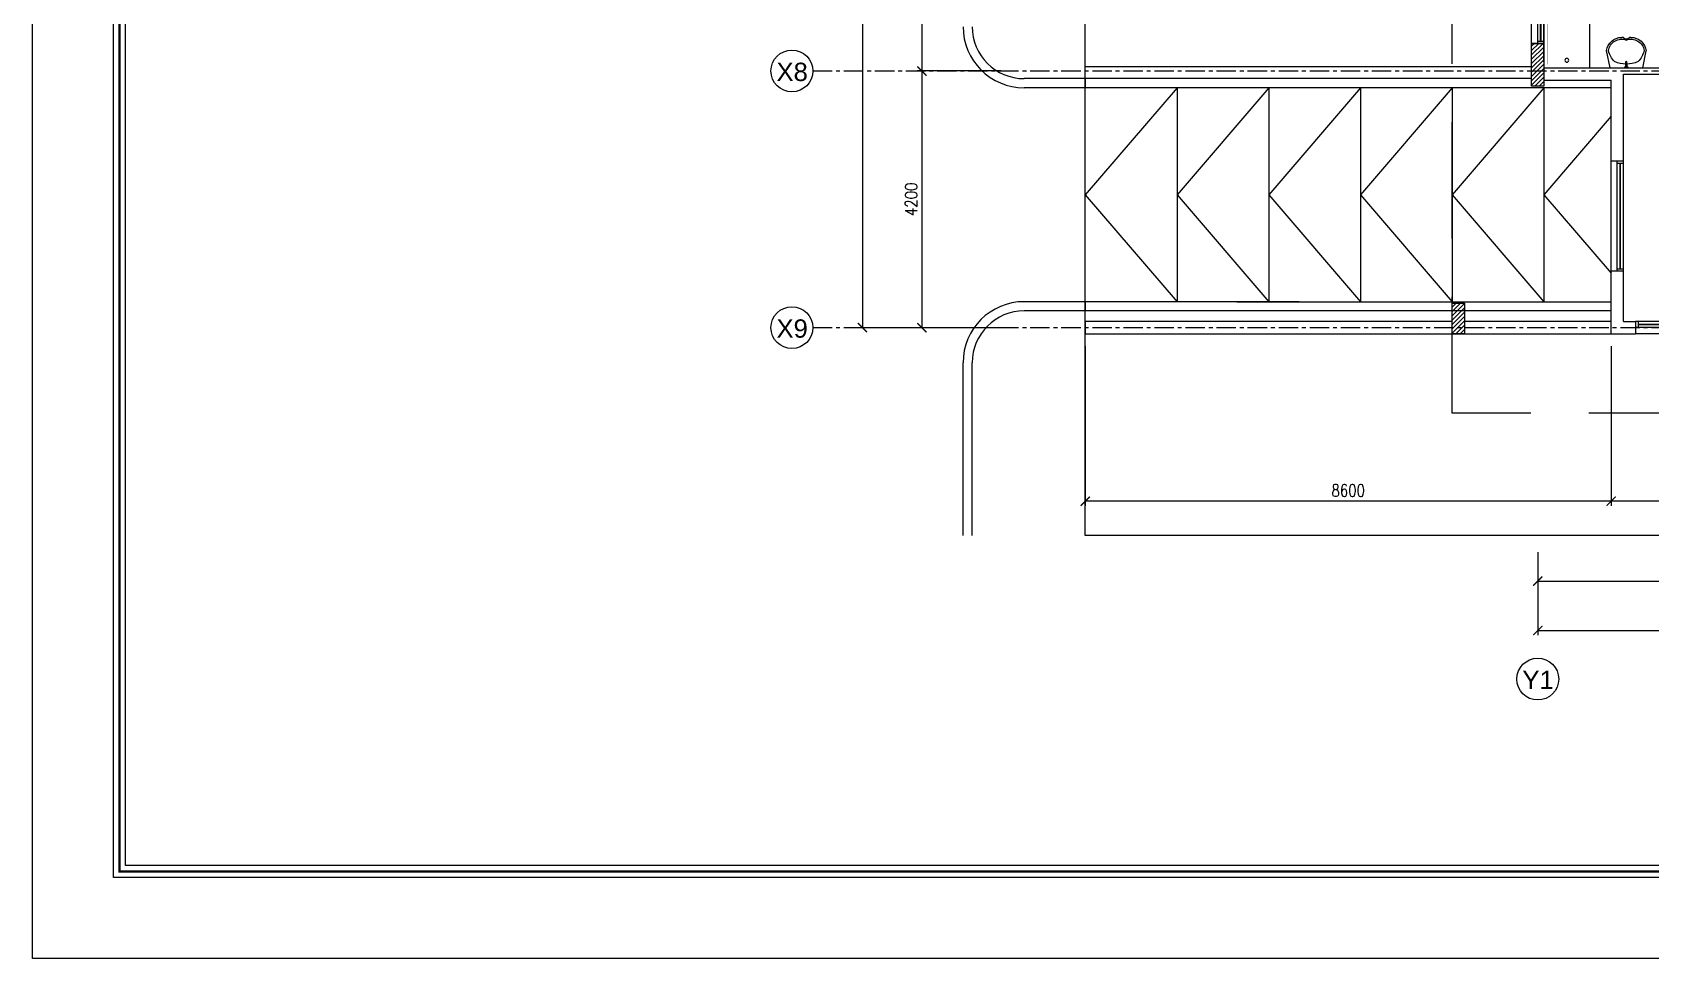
# Model space of a CAD drawing. Header units: millimetres. Extents: x -1288794 to 2153086, y -2701644 to -1428868.
# Drawn here: x 1228936 to 1255404, y -1519494 to -1504337 of the extents above; entities that cross this region are included whole.
import ezdxf
from ezdxf.enums import TextEntityAlignment as Align

# ---------------------------------------------------------------- set-up
doc = ezdxf.new("R2010")
doc.units = ezdxf.units.MM
doc.header["$LTSCALE"] = 100
doc.header["$PDMODE"] = 34
doc.linetypes.add('CENTER', pattern=[50.8, 31.75, -6.35, 6.35, -6.35])
doc.linetypes.add('DASHED2', pattern=[9.525, 6.35, -3.175])
for name, color, linetype in [('A-ANNO-DIMS', 1, 'Continuous'), ('A-ANNO-SYMB', 33, 'Continuous'), ('A-ANNO-TEXT', 8, 'Continuous'), ('A-AREA', 8, 'CENTER'), ('A-FLOR-OVHD', 4, 'DASHED2'), ('A-FLOR-PFIX', 8, 'Continuous'), ('A-GLAZ', 5, 'Continuous'), ('A-GRID', 253, 'CENTER'), ('A-WALL-FULL', 8, 'Continuous'), ('HATCH', 251, 'Continuous'), ('L-WALK', 8, 'Continuous'), ('LOGO LINE', 7, 'Continuous'), ('LOGO1LINE', 7, 'Continuous'), ('S-COL- HACT.', 9, 'Continuous'), ('S-COL.', 8, 'Continuous')]:
    doc.layers.add(name, color=color, linetype=linetype)
doc.styles.add('ROMANS', font='romans.shx', dxfattribs={"width": 0.8})
doc.styles.add('SANSSERIF', font='sas_____.pfb')
doc.dimstyles.new('100 of DIM2', dxfattribs={"dimscale": 0, "dimtxt": 200, "dimasz": 150, "dimexe": 75, "dimexo": 200, "dimgap": 75, "dimtad": 1, "dimdec": 0, "dimrnd": 5, "dimzin": 0, "dimdsep": 46, "dimtxsty": 'ROMANS', "dimblk": 'ARCHTICK', "dimcen": 100, "dimclrd": 94, "dimclre": 94, "dimclrt": 2, "dimadec": 0, "dimazin": 0, "dimtfac": 1, "dimtdec": 0, "dimtofl": 0, "dimtmove": 2, "dimatfit": 3, "dimldrblk": 'OPEN90', "dimfxl": 75, "dimtolj": 1, "dimtzin": 0, "dimarcsym": 0})
pattern_1 = [(45, (2375513.17, -1109556.65), (-35.355339, 35.355339), [])]

# ---------------------------------------------------------------- blocks, each defined once
blk = doc.blocks.new('LAV-4')
for p, q in [((-266, 0), (-322, -283)), ((-266, 0), (268, 0)), ((268, 0), (324, -280)), ((-48, -500), (-75, -500)), ((75, -500), (50, -500))]:
    blk.add_line(p, q)
for points in [[(-25, 0), (-25, -18), (25, -18), (25, 0)], [(-9, -20), (-9, -57), (8, -57), (8, -20)]]:
    blk.add_lwpolyline(points, close=True)
blk.add_circle((0, -91), 15.4)
for centre, radius, start, end in [((74, -366), 375, 135.3333, 167.1432), ((0, -539), 477, 66.1261, 113.874), ((-74, -366), 375, 12.5199, 44.6667), ((-75, -250), 250, 187.6784, 270), ((-75, -250), 220, 188.5814, 289.9523), ((1, -527), 55.9, 28.7827, 151.2173), ((75, -250), 220, 250.0878, 350.8515), ((50, -499), 0, 238.1883, 0), ((75, -250), 250, 270, 353.0121)]:
    blk.add_arc(centre, radius, start, end)
blk = doc.blocks.new('BT-2')
blk.add_lwpolyline([(0, 750), (1700, 750), (1700, 0), (0, 0)], close=True)
at = {"const_width": 2}
blk.add_lwpolyline([(60, 690), (1340, 690, -0.414214), (1640, 390), (1640, 360, -0.414214), (1340, 60), (60, 60)], format="xyb", close=True, dxfattribs=at)
blk.add_circle((125, 375), 31.9)
blk = doc.blocks.new('W-180')
for p, q in [((1800, 100), (0, 100)), ((1800, 0), (0, 0)), ((40, 0), (40, 100)), ((1760, 100), (1760, 0))]:
    blk.add_line(p, q)
at = {"linetype": 'Continuous'}
for p, q in [((1760, 53), (40, 53)), ((1760, 47), (40, 47))]:
    blk.add_line(p, q, dxfattribs=at)
blk = doc.blocks.new('W-60')
for p, q in [((600, 100), (0, 100)), ((600, 0), (0, 0)), ((40, 0), (40, 100)), ((560, 100), (560, 0))]:
    blk.add_line(p, q)
at = {"linetype": 'Continuous'}
for p, q in [((560, 53), (40, 53)), ((560, 47), (40, 47))]:
    blk.add_line(p, q, dxfattribs=at)
blk = doc.blocks.new('_ArchTick')
at = {"color": 0, "linetype": 'ByBlock', "const_width": 0.15}
blk.add_lwpolyline([(-0.5, -0.5), (0.5, 0.5)], dxfattribs=at)
blk = doc.blocks.new('*D501')
at = {"layer": 'A-ANNO-DIMS', "color": 94, "lineweight": -2, "ltscale": 3, "transparency": 16777216}
for p, q in [((1244668, -1473969), (1242438, -1473969)), ((1242513, -1473969), (1242513, -1509169)), ((1244668, -1509169), (1242438, -1509169))]:
    blk.add_line(p, q, dxfattribs=at)
at = {"layer": 'Defpoints', "color": 0, "ltscale": 3, "transparency": 16777216}
for p in [(1244868, -1473969), (1242513, -1509169), (1244868, -1509169)]:
    blk.add_point(p, dxfattribs=at)
at = {"layer": 'A-ANNO-DIMS', "color": 94, "lineweight": -2, "ltscale": 3, "transparency": 16777216, "xscale": 150, "yscale": 150, "zscale": 150}
for p, rotation in [((1242513, -1473969), 90), ((1242513, -1509169), 270)]:
    blk.add_blockref('_ArchTick', p, dxfattribs=dict(at, rotation=rotation))
at = {"layer": 'A-ANNO-DIMS', "color": 2, "ltscale": 3, "transparency": 16777216, "insert": (1242338, -1491569), "char_height": 200, "attachment_point": 5, "rotation": 90, "style": 'ROMANS'}
blk.add_mtext('\\A1;35200', dxfattribs=at)
blk = doc.blocks.new('_Open90')
at = {"color": 0, "linetype": 'ByBlock', "lineweight": -2}
for p, q in [((0, 0), (-1, 0)), ((-0.5, 0.5), (0, 0)), ((0, 0), (-0.5, -0.5))]:
    blk.add_line(p, q, dxfattribs=at)
blk = doc.blocks.new('*D508')
at = {"layer": 'A-ANNO-DIMS', "color": 94, "lineweight": -2, "ltscale": 3, "transparency": 16777216}
for p, q in [((1244777, -1501359), (1243410, -1501359)), ((1243485, -1501359), (1243485, -1504969)), ((1244777, -1504969), (1243410, -1504969))]:
    blk.add_line(p, q, dxfattribs=at)
at = {"layer": 'Defpoints', "color": 0, "ltscale": 3, "transparency": 16777216}
for p in [(1244977, -1501359), (1243485, -1504969), (1244977, -1504969)]:
    blk.add_point(p, dxfattribs=at)
at = {"layer": 'A-ANNO-DIMS', "color": 94, "lineweight": -2, "ltscale": 3, "transparency": 16777216, "xscale": 150, "yscale": 150, "zscale": 150}
for p, rotation in [((1243485, -1501359), 90), ((1243485, -1504969), 270)]:
    blk.add_blockref('_ArchTick', p, dxfattribs=dict(at, rotation=rotation))
at = {"layer": 'A-ANNO-DIMS', "color": 2, "ltscale": 3, "transparency": 16777216, "insert": (1243310, -1503164), "char_height": 200, "attachment_point": 5, "rotation": 90, "style": 'ROMANS'}
blk.add_mtext('\\A1;3610', dxfattribs=at)
blk = doc.blocks.new('*D509')
at = {"layer": 'A-ANNO-DIMS', "color": 94, "lineweight": -2, "ltscale": 3, "transparency": 16777216}
for p, q in [((1244777, -1504969), (1243410, -1504969)), ((1243485, -1504969), (1243485, -1509169)), ((1244777, -1509169), (1243410, -1509169))]:
    blk.add_line(p, q, dxfattribs=at)
at = {"layer": 'Defpoints', "color": 0, "ltscale": 3, "transparency": 16777216}
for p in [(1244977, -1504969), (1243485, -1509169), (1244977, -1509169)]:
    blk.add_point(p, dxfattribs=at)
at = {"layer": 'A-ANNO-DIMS', "color": 94, "lineweight": -2, "ltscale": 3, "transparency": 16777216, "xscale": 150, "yscale": 150, "zscale": 150}
for p, rotation in [((1243485, -1504969), 90), ((1243485, -1509169), 270)]:
    blk.add_blockref('_ArchTick', p, dxfattribs=dict(at, rotation=rotation))
at = {"layer": 'A-ANNO-DIMS', "color": 2, "ltscale": 3, "transparency": 16777216, "insert": (1243310, -1507069), "char_height": 200, "attachment_point": 5, "rotation": 90, "style": 'ROMANS'}
blk.add_mtext('\\A1;4200', dxfattribs=at)
blk = doc.blocks.new('*D510')
at = {"layer": 'A-ANNO-DIMS', "color": 94, "lineweight": -2, "ltscale": 3, "transparency": 16777216}
for p, q in [((1253558, -1512840), (1253558, -1513390)), ((1259008, -1512840), (1259008, -1513390)), ((1253558, -1513315), (1259008, -1513315))]:
    blk.add_line(p, q, dxfattribs=at)
at = {"layer": 'Defpoints', "color": 0, "ltscale": 3, "transparency": 16777216}
for p in [(1253558, -1512640), (1259008, -1512640), (1259008, -1513315)]:
    blk.add_point(p, dxfattribs=at)
at = {"layer": 'A-ANNO-DIMS', "color": 94, "lineweight": -2, "ltscale": 3, "transparency": 16777216, "xscale": 150, "yscale": 150, "zscale": 150, "rotation": 180}
blk.add_blockref('_ArchTick', (1253558, -1513315), dxfattribs=at)
at = {"layer": 'A-ANNO-DIMS', "color": 94, "lineweight": -2, "ltscale": 3, "transparency": 16777216, "xscale": 150, "yscale": 150, "zscale": 150}
blk.add_blockref('_ArchTick', (1259008, -1513315), dxfattribs=at)
at = {"layer": 'A-ANNO-DIMS', "color": 2, "ltscale": 3, "transparency": 16777216, "insert": (1256283, -1513140), "char_height": 200, "attachment_point": 5, "style": 'ROMANS'}
blk.add_mtext('\\A1;5450', dxfattribs=at)
blk = doc.blocks.new('*D515')
at = {"layer": 'A-ANNO-DIMS', "color": 94, "lineweight": -2, "ltscale": 3, "transparency": 16777216}
for p, q in [((1253558, -1512975), (1253558, -1514200)), ((1279058, -1512975), (1279058, -1514200)), ((1253558, -1514125), (1279058, -1514125))]:
    blk.add_line(p, q, dxfattribs=at)
at = {"layer": 'Defpoints', "color": 0, "ltscale": 3, "transparency": 16777216}
for p in [(1253558, -1512775), (1279058, -1512775), (1279058, -1514125)]:
    blk.add_point(p, dxfattribs=at)
at = {"layer": 'A-ANNO-DIMS', "color": 94, "lineweight": -2, "ltscale": 3, "transparency": 16777216, "xscale": 150, "yscale": 150, "zscale": 150, "rotation": 180}
blk.add_blockref('_ArchTick', (1253558, -1514125), dxfattribs=at)
at = {"layer": 'A-ANNO-DIMS', "color": 94, "lineweight": -2, "ltscale": 3, "transparency": 16777216, "xscale": 150, "yscale": 150, "zscale": 150}
blk.add_blockref('_ArchTick', (1279058, -1514125), dxfattribs=at)
at = {"layer": 'A-ANNO-DIMS', "color": 2, "ltscale": 3, "transparency": 16777216, "insert": (1266308, -1513950), "char_height": 200, "attachment_point": 5, "style": 'ROMANS'}
blk.add_mtext('\\A1;25500', dxfattribs=at)
blk = doc.blocks.new('*D522')
at = {"layer": 'A-ANNO-DIMS', "color": 94, "linetype": 'Continuous', "lineweight": -2, "ltscale": 3, "transparency": 16777216}
for p, q in [((1254758, -1509469), (1254758, -1512083)), ((1259158, -1509469), (1259158, -1512083)), ((1259158, -1512008), (1254758, -1512008))]:
    blk.add_line(p, q, dxfattribs=at)
at = {"layer": 'Defpoints', "color": 0, "linetype": 'Continuous', "ltscale": 3, "transparency": 16777216}
for p in [(1254758, -1509269), (1259158, -1509269), (1254758, -1512008)]:
    blk.add_point(p, dxfattribs=at)
at = {"layer": 'A-ANNO-DIMS', "color": 94, "linetype": 'Continuous', "lineweight": -2, "ltscale": 3, "transparency": 16777216, "xscale": 150, "yscale": 150, "zscale": 150, "rotation": 180}
blk.add_blockref('_ArchTick', (1254758, -1512008), dxfattribs=at)
at = {"layer": 'A-ANNO-DIMS', "color": 94, "linetype": 'Continuous', "lineweight": -2, "ltscale": 3, "transparency": 16777216, "xscale": 150, "yscale": 150, "zscale": 150}
blk.add_blockref('_ArchTick', (1259158, -1512008), dxfattribs=at)
at = {"layer": 'A-ANNO-DIMS', "color": 2, "linetype": 'Continuous', "ltscale": 3, "transparency": 16777216, "insert": (1256958, -1511833), "char_height": 200, "attachment_point": 5, "style": 'ROMANS'}
blk.add_mtext('\\A1;4400', dxfattribs=at)
blk = doc.blocks.new('*D523')
at = {"layer": 'A-ANNO-DIMS', "color": 94, "linetype": 'Continuous', "lineweight": -2, "ltscale": 3, "transparency": 16777216}
for p, q in [((1246158, -1509469), (1246158, -1512083)), ((1254758, -1509469), (1254758, -1512083)), ((1254758, -1512008), (1246158, -1512008))]:
    blk.add_line(p, q, dxfattribs=at)
at = {"layer": 'Defpoints', "color": 0, "linetype": 'Continuous', "ltscale": 3, "transparency": 16777216}
for p in [(1246158, -1509269), (1254758, -1509269), (1246158, -1512008)]:
    blk.add_point(p, dxfattribs=at)
at = {"layer": 'A-ANNO-DIMS', "color": 94, "linetype": 'Continuous', "lineweight": -2, "ltscale": 3, "transparency": 16777216, "xscale": 150, "yscale": 150, "zscale": 150, "rotation": 180}
blk.add_blockref('_ArchTick', (1246158, -1512008), dxfattribs=at)
at = {"layer": 'A-ANNO-DIMS', "color": 94, "linetype": 'Continuous', "lineweight": -2, "ltscale": 3, "transparency": 16777216, "xscale": 150, "yscale": 150, "zscale": 150}
blk.add_blockref('_ArchTick', (1254758, -1512008), dxfattribs=at)
at = {"layer": 'A-ANNO-DIMS', "color": 2, "linetype": 'Continuous', "ltscale": 3, "transparency": 16777216, "insert": (1250458, -1511833), "char_height": 200, "attachment_point": 5, "style": 'ROMANS'}
blk.add_mtext('\\A1;8600', dxfattribs=at)

msp = doc.modelspace()

# ---------------------------------------------------------------- hatches: boundary and pattern name
at = {"layer": 'S-COL- HACT.', "linetype": 'Continuous', "ltscale": 3}
h = msp.add_hatch(dxfattribs=at)
h.set_pattern_fill('ANSI31', color=256, scale=400, style=0)
h.set_pattern_definition(pattern_1)
h.paths.add_polyline_path([(1253458, -1505218.6), (1253458, -1504518.6), (1253658, -1504518.6), (1253658, -1505218.6)])
h = msp.add_hatch(dxfattribs=at)
h.set_pattern_fill('ANSI31', color=256, scale=400, style=0)
h.set_pattern_definition(pattern_1)
h.paths.add_polyline_path([(1252358, -1508768.6), (1252358, -1509268.6), (1252158, -1509268.6), (1252158, -1508768.6)])

# ---------------------------------------------------------------- linework, layer by layer
at = {"layer": 'A-ANNO-SYMB', "ltscale": 3}
for centre in [(1241358.6, -1504968.6), (1241358.6, -1509168.6), (1253558, -1514919.1)]:
    msp.add_circle(centre, 342.2, dxfattribs=at)
at = {"layer": 'A-AREA', "ltscale": 15}
for p, q in [((1246158, -1512568.6), (1246158, -1472568.6)), ((1281258, -1512568.6), (1246158, -1512568.6))]:
    msp.add_line(p, q, dxfattribs=at)
at = {"layer": 'A-AREA', "linetype": 'Continuous', "ltscale": 3}
for p, q in [((1246158, -1505093.6), (1246158, -1504893.6)), ((1246158, -1504893.6), (1253458, -1504893.6)), ((1253458, -1505093.6), (1246158, -1505093.6)), ((1252158, -1509068.6), (1246158, -1509068.6)), ((1246158, -1509068.6), (1246158, -1509268.6)), ((1254758, -1509068.6), (1252358, -1509068.6)), ((1246158, -1509268.6), (1254758, -1509268.6))]:
    msp.add_line(p, q, dxfattribs=at)
at = {"layer": 'A-FLOR-OVHD', "ltscale": 3}
msp.add_lwpolyline([(1279158, -1509268.6), (1279158, -1510568.6), (1266358, -1510568.6), (1266358, -1509268.6), (1265058, -1509268.6), (1265058, -1510568.6), (1260758, -1510568.6), (1260758, -1510168.6), (1259158, -1510168.6), (1259158, -1510568.6), (1252158, -1510568.6), (1252158, -1500918.6), (1251158, -1500918.6), (1251158, -1496418.6)], dxfattribs=at)
msp.add_lwpolyline([(1279158, -1509268.6), (1279158, -1510568.6), (1266358, -1510568.6), (1266358, -1509268.6), (1265058, -1509268.6), (1265058, -1510568.6), (1260758, -1510568.6), (1260758, -1510168.6), (1259158, -1510168.6), (1259158, -1510568.6), (1252158, -1510568.6), (1252158, -1500918.6), (1251158, -1500918.6), (1251158, -1496418.6)], dxfattribs=at)
at = {"layer": 'A-GLAZ', "ltscale": 3}
for p, q in [((1253458, -1504518.6), (1253458, -1503918.6)), ((1254758, -1508243.6), (1254758, -1506443.6)), ((1256958, -1509268.6), (1255158, -1509268.6))]:
    msp.add_line(p, q, dxfattribs=at)
at = {"layer": 'A-GRID', "ltscale": 0.1}
for p, q in [((1241700.8, -1504968.6), (1285240.4, -1504968.6)), ((1241700.8, -1509168.6), (1285240.4, -1509168.6))]:
    msp.add_line(p, q, dxfattribs=at)
at = {"layer": 'A-WALL-FULL', "ltscale": 3}
for p, q in [((1253658, -1504518.6), (1253458, -1504518.6)), ((1253458, -1505218.6), (1253458, -1504518.6)), ((1253658, -1504818.6), (1253658, -1504518.6)), ((1253658, -1504818.6), (1253658, -1504518.6)), ((1253658, -1504918.6), (1256358, -1504918.6)), ((1253658, -1505218.6), (1253458, -1505218.6)), ((1253658, -1505118.6), (1254758, -1505118.6)), ((1253658, -1505118.6), (1253658, -1505218.6)), ((1254758, -1506443.6), (1254758, -1505118.6)), ((1254958, -1505018.6), (1256558, -1505018.6)), ((1254958, -1506443.6), (1254958, -1505018.6)), ((1254958, -1506443.6), (1254758, -1506443.6)), ((1254758, -1509268.6), (1254758, -1508243.6)), ((1254958, -1508243.6), (1254758, -1508243.6)), ((1254958, -1509068.6), (1254958, -1508243.6)), ((1254958, -1509068.6), (1255158, -1509068.6)), ((1255158, -1509068.6), (1255158, -1509268.6)), ((1254758, -1509268.6), (1255158, -1509268.6))]:
    msp.add_line(p, q, dxfattribs=at)
at = {"layer": 'A-WALL-FULL', "linetype": 'Continuous', "ltscale": 3}
msp.add_lwpolyline([(1252158, -1508768.6), (1252358, -1508768.6), (1252358, -1509268.6), (1252158, -1509268.6)], close=True, dxfattribs=at)
at = {"layer": 'HATCH', "ltscale": 3}
for p, q in [((1247658, -1505243.6), (1247658, -1508743.6)), ((1249158, -1505243.6), (1249158, -1508743.6)), ((1250658, -1505243.6), (1250658, -1508743.6)), ((1252158, -1505243.6), (1252158, -1508743.6)), ((1253658, -1505243.6), (1253658, -1508743.6))]:
    msp.add_line(p, q, dxfattribs=at)
for points in [[(1247658, -1505243.6), (1246158, -1506993.6), (1247658, -1508743.6)], [(1249158, -1505243.6), (1247658, -1506993.6), (1249158, -1508743.6)], [(1250658, -1505243.6), (1249158, -1506993.6), (1250658, -1508743.6)], [(1252158, -1505243.6), (1250658, -1506993.6), (1252158, -1508743.6)], [(1253658, -1505243.6), (1252158, -1506993.6), (1253658, -1508743.6)], [(1254758, -1505710.3), (1253658, -1506993.6), (1254758, -1508277)]]:
    msp.add_lwpolyline(points, dxfattribs=at)
at = {"layer": 'L-WALK', "ltscale": 3}
for p, q in [((1253458, -1505093.6), (1245158, -1505093.6)), ((1246158, -1505093.6), (1246158, -1505243.6)), ((1254758, -1505243.6), (1245158, -1505243.6)), ((1249658, -1508743.6), (1245158, -1508743.6)), ((1254758, -1508893.6), (1245158, -1508893.6)), ((1246158, -1508743.6), (1246158, -1508893.6)), ((1248638.3, -1508743.6), (1254758, -1508743.6))]:
    msp.add_line(p, q, dxfattribs=at)
at = {"layer": 'L-WALK', "ltscale": 15}
for p, q in [((1244158, -1512568.6), (1244158, -1509743.6)), ((1244308, -1512568.6), (1244308, -1509743.6)), ((1244158, -1512568.6), (1244158, -1512544.7)), ((1244308, -1512568.6), (1244308, -1512544.7))]:
    msp.add_line(p, q, dxfattribs=at)
for centre, radius, start, end in [((1245158, -1504243.6), 1000, 180, 270), ((1245158, -1504243.6), 850, 180, 270), ((1245158, -1509743.6), 1000, 90, 180), ((1245158, -1509743.6), 850, 90, 180)]:
    msp.add_arc(centre, radius, start, end, dxfattribs=at)
at = {"layer": 'LOGO LINE'}
msp.add_lwpolyline([(1307694.2, -1519493.9), (1228936.1, -1519493.9), (1228936.1, -1463806.4), (1307694.2, -1463806.4)], close=True, dxfattribs=at)
at = {"layer": 'LOGO1LINE'}
for points in [[(1306368.3, -1518168), (1230262, -1518168), (1230262, -1465132.3), (1306368.3, -1465132.3)], [(1296059.6, -1517969.1), (1230460.9, -1517969.1), (1230460.9, -1465331.1), (1296059.6, -1465331.1)]]:
    msp.add_lwpolyline(points, close=True, dxfattribs=at)
at = {"layer": 'LOGO1LINE', "const_width": 39.8}
msp.add_lwpolyline([(1306268.8, -1518068.5), (1230361.5, -1518068.5), (1230361.5, -1465231.7), (1306268.8, -1465231.7)], close=True, dxfattribs=at)
at = {"layer": 'S-COL.', "linetype": 'Continuous', "ltscale": 3}
for points in [[(1253458, -1505218.6), (1253458, -1504518.6), (1253658, -1504518.6), (1253658, -1505218.6)], [(1252358, -1508768.6), (1252358, -1509268.6), (1252158, -1509268.6), (1252158, -1508768.6)]]:
    msp.add_lwpolyline(points, close=True, dxfattribs=at)

# ---------------------------------------------------------------- block references
at = {"layer": 'A-FLOR-PFIX', "ltscale": 3, "xscale": -1}
for name, p, rotation in [('BT-2', (1253658, -1504918.6), 270), ('LAV-4', (1255006.4, -1504918.6), 180)]:
    msp.add_blockref(name, p, dxfattribs=dict(at, rotation=rotation))
at = {"layer": 'A-GLAZ', "ltscale": 3, "xscale": -1}
for name, p, rotation in [('W-60', (1253658, -1503918.6), 90), ('W-180', (1254958, -1506443.6), 90), ('W-180', (1255158, -1509068.6), 180)]:
    msp.add_blockref(name, p, dxfattribs=dict(at, rotation=rotation))

# ---------------------------------------------------------------- texts
at = {"layer": 'A-ANNO-TEXT', "style": 'SANSSERIF'}
for s, p in [('X8', (1241363.2, -1505133.2)), ('X9', (1241363.2, -1509333.2)), ('Y1', (1253562.6, -1515083.7))]:
    msp.add_text(s, height=300, dxfattribs=at).set_placement(p, align=Align.CENTER)

# ---------------------------------------------------------------- dimensions: what is measured, and where the dimension line sits
at = {"layer": 'A-ANNO-DIMS', "ltscale": 3}
for base, p1, p2, picture, middle in [((1242512.8, -1509168.6), (1244867.9, -1473968.6), (1244867.9, -1509168.6), '*D501', (1242337.8, -1491568.6)), ((1243485.2, -1504968.6), (1244976.8, -1501358.6), (1244976.8, -1504968.6), '*D508', (1243310.2, -1503163.6)), ((1243485.2, -1509168.6), (1244976.8, -1504968.6), (1244976.8, -1509168.6), '*D509', (1243310.2, -1507068.6))]:
    dim = msp.add_linear_dim(base=base, p1=p1, p2=p2, angle=90, dimstyle='100 of DIM2', override={"dimscale": 1}, dxfattribs=at)
    dim.commit()
    dim.dimension.update_dxf_attribs({"geometry": picture, "text_midpoint": middle})
at = {"layer": 'A-ANNO-DIMS', "linetype": 'Continuous', "ltscale": 3}
for base, p1, p2, picture, middle in [((1246158, -1512007.6), (1254758, -1509268.6), (1246158, -1509268.6), '*D523', (1250458, -1511832.6)), ((1254758, -1512007.6), (1259158, -1509268.6), (1254758, -1509268.6), '*D522', (1256958, -1511832.6))]:
    dim = msp.add_linear_dim(base=base, p1=p1, p2=p2, dimstyle='100 of DIM2', override={"dimscale": 1}, dxfattribs=at)
    dim.commit()
    dim.dimension.update_dxf_attribs({"geometry": picture, "text_midpoint": middle})
at = {"layer": 'A-ANNO-DIMS', "ltscale": 3}
for base, p1, p2, picture, middle in [((1259008, -1513315.3), (1253558, -1512640), (1259008, -1512640), '*D510', (1256283, -1513140.3)), ((1279058, -1514125.5), (1253558, -1512774.8), (1279058, -1512774.8), '*D515', (1266308, -1513950.5))]:
    dim = msp.add_linear_dim(base=base, p1=p1, p2=p2, dimstyle='100 of DIM2', override={"dimscale": 1}, dxfattribs=at)
    dim.commit()
    dim.dimension.update_dxf_attribs({"geometry": picture, "text_midpoint": middle})

doc.saveas('drawing.dxf')
